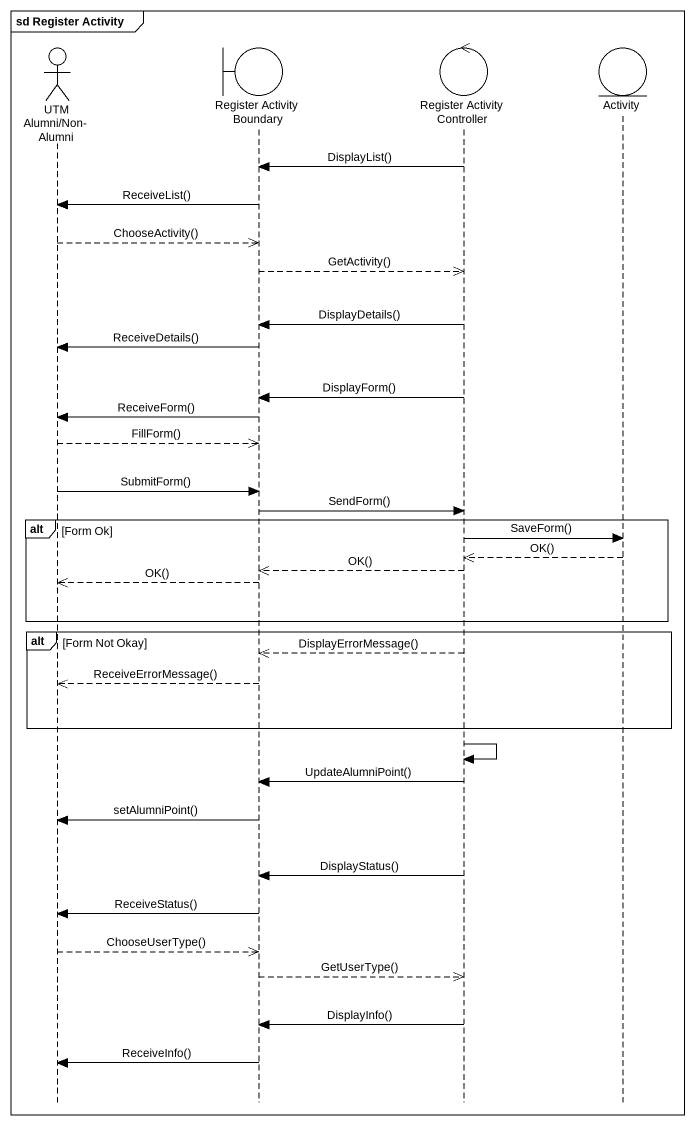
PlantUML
@startuml
mainframe sd Register Activity
hide footbox
actor "UTM Alumni/Non-Alumni" as UTM_Alumni_Non_Alumni
boundary "Register Activity Boundary" as Register_Activity_Boundary
control "Register Activity Controller" as Register_Activity_Controller
entity Activity

Register_Activity_Controller -> Register_Activity_Boundary : DisplayList()
Register_Activity_Boundary -> UTM_Alumni_Non_Alumni : ReceiveList()
UTM_Alumni_Non_Alumni -->> Register_Activity_Boundary : ChooseActivity()
Register_Activity_Boundary -->> Register_Activity_Controller : GetActivity()
Register_Activity_Controller -> Register_Activity_Boundary : DisplayDetails()
Register_Activity_Boundary -> UTM_Alumni_Non_Alumni : ReceiveDetails()
Register_Activity_Controller -> Register_Activity_Boundary : DisplayForm()
Register_Activity_Boundary -> UTM_Alumni_Non_Alumni : ReceiveForm()
UTM_Alumni_Non_Alumni -->> Register_Activity_Boundary : FillForm()
UTM_Alumni_Non_Alumni -> Register_Activity_Boundary : SubmitForm()
Register_Activity_Boundary -> Register_Activity_Controller : SendForm()
alt Form Ok
  Register_Activity_Controller -> Activity : SaveForm()
  Activity -->> Register_Activity_Controller : OK()
  Register_Activity_Controller -->> Register_Activity_Boundary : OK()
  Register_Activity_Boundary -->> UTM_Alumni_Non_Alumni : OK()
end
alt Form Not Okay
  Register_Activity_Controller -->> Register_Activity_Boundary : DisplayErrorMessage()
  Register_Activity_Boundary -->> UTM_Alumni_Non_Alumni : ReceiveErrorMessage()
end
Register_Activity_Controller -> Register_Activity_Controller
Register_Activity_Controller -> Register_Activity_Boundary : UpdateAlumniPoint()
Register_Activity_Boundary -> UTM_Alumni_Non_Alumni : setAlumniPoint()
Register_Activity_Controller -> Register_Activity_Boundary : DisplayStatus()
Register_Activity_Boundary -> UTM_Alumni_Non_Alumni : ReceiveStatus()
UTM_Alumni_Non_Alumni -->> Register_Activity_Boundary : ChooseUserType()
Register_Activity_Boundary -->> Register_Activity_Controller : GetUserType()
Register_Activity_Controller -> Register_Activity_Boundary : DisplayInfo()
Register_Activity_Boundary -> UTM_Alumni_Non_Alumni : ReceiveInfo()
@enduml
